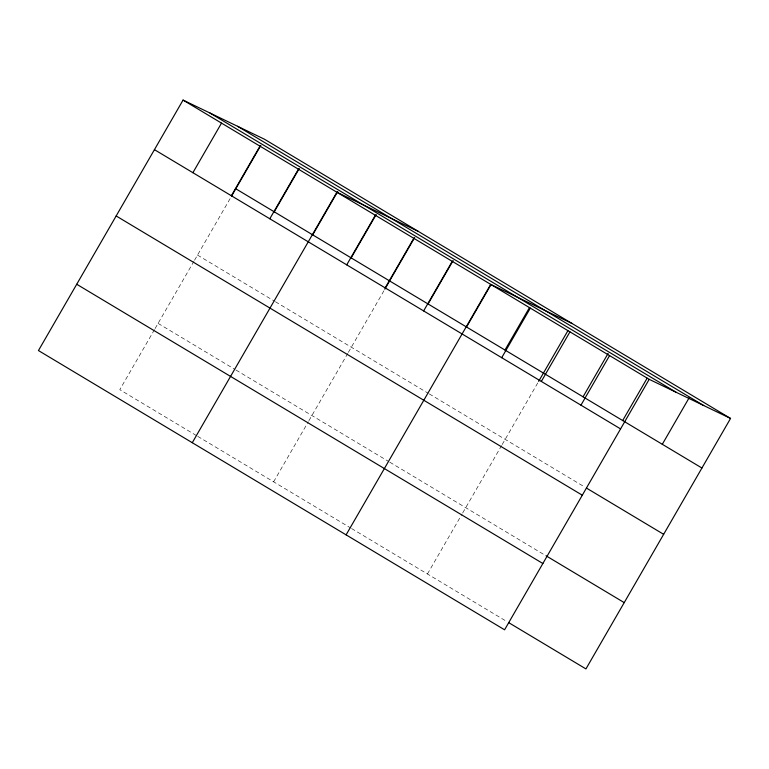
<?xml version="1.0" encoding="UTF-8"?>
<svg xmlns="http://www.w3.org/2000/svg" width="769" height="769" viewBox="0 0 769 769"><rect width="100%" height="100%" fill="white"/><g stroke="black" fill="none" stroke-linecap="round" stroke-linejoin="round"><path stroke-width="0.58" stroke-dasharray="3.85 2.88" d="M154.492 329.593L119.801 389.672L196.71 435.754M155.088 328.555L193.932 261.287M194.528 260.249L231.008 197.066M273.629 481.827L308.311 421.748M308.917 420.71L347.751 353.432M348.347 352.394L384.231 290.249M427.449 573.972L462.14 513.894M462.736 512.856L501.58 445.587M502.176 444.549L538.06 382.404M197.508 255.077L274.427 301.15M275.437 301.756L428.246 393.295M429.265 393.901L584.411 486.844M158.078 323.384L234.987 369.456M236.006 370.062L388.816 461.602M389.825 462.207L544.971 555.151M197.729 436.359L350.539 527.899M351.548 528.505L506.694 621.448"/><path stroke-width="1.15" d="M730.55 418.442L264.411 139.199L183.06 100.085L38.45 350.558L504.589 629.801L649.199 379.328L730.55 418.442L585.94 668.915L508.732 622.659M192.894 172.698L221.52 123.117M231.354 195.739L259.97 146.158M231.604 196.028L260.835 145.399M269.804 218.771L298.43 169.199M274.245 211.821L299.295 168.44M192.279 442.704L336.889 192.231L418.24 231.354M312.704 234.853L337.745 191.471M346.723 264.844L375.339 215.272M351.154 257.894L376.204 214.513M385.173 287.885L413.799 238.313M384.827 289.211L414.664 237.544M423.632 310.926L452.259 261.345M428.073 303.966L453.114 260.585M346.098 534.859L490.709 284.386L572.059 323.499M466.523 327.008L490.978 284.655M504.983 350.039L529.428 307.696M501.705 357.7L530.331 308.119M538.656 381.366L567.887 330.728M541.328 381.434L569.954 331.852M583.065 396.814L608.106 353.432M580.951 405.167L609.577 355.586M622.679 420.547L647.133 378.204M662.301 444.29L689.139 397.804M237.563 126.289L703.702 405.532M209.908 112.995L676.047 392.238M183.06 100.085L649.199 379.328M235.785 188.78L701.924 468.023M154.434 149.657L620.573 428.9M586.439 488.065L663.647 534.32M116.157 215.954L582.296 495.198M545.99 555.756L624.217 602.617M76.727 284.261L542.866 563.504"/></g></svg>
